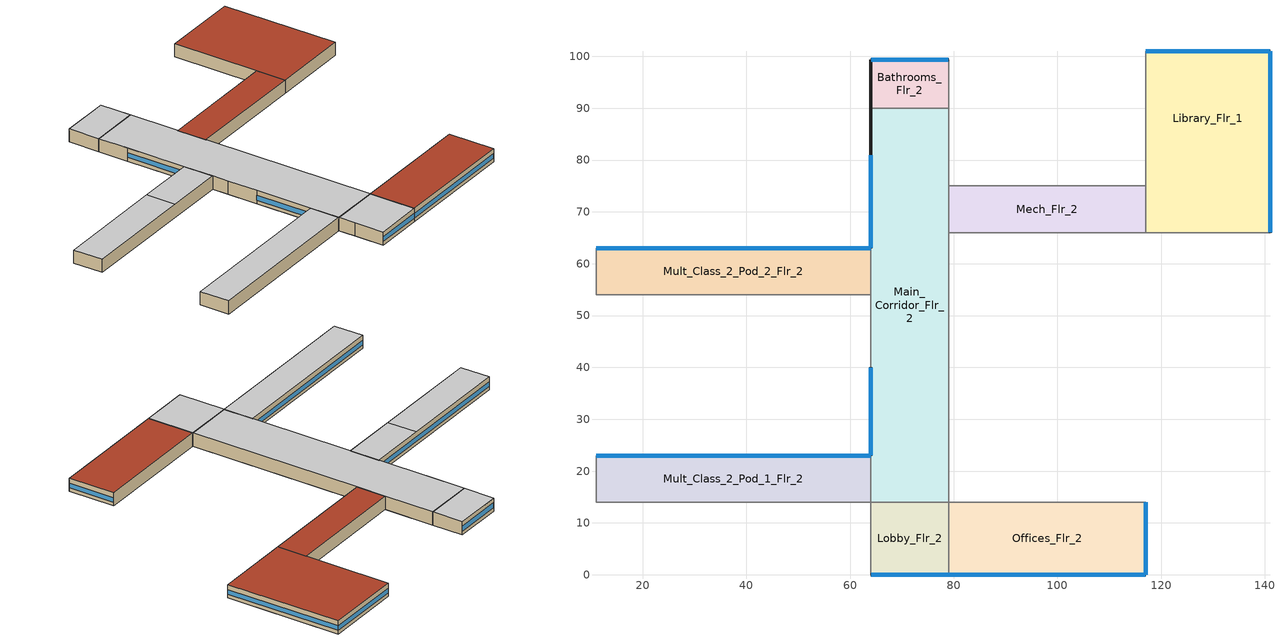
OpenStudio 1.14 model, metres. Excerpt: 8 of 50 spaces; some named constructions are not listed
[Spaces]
Bathrooms_Flr_2
 floor to Bathrooms_Flr_1: 79,99.35 79,90 64,90 64,99.35 z4
 wall outside: 79,99.35 64,99.35 64,90 z4:8
 wall to Auditorium_Flr_1: 79,90 79,99.35 z4:8
 wall to Main_Corridor_Flr_2: 64,90 79,90 z4:8
 window (std_window_UValue_3.237_SHGC_0.490_VT_0.622): 78.95,99.35 64.05,99.35 z5.1:6.51
 ceiling to Bathrooms_Flr_3: 79,90 79,99.35 64,99.35 64,90 z8
Mech_Flr_2
 floor to Mech_Flr_1: 117,75 117,66 79,66 79,75 z4
 wall to Library_Flr_1: 117,66 117,75 z4:8
 wall to Main_Corridor_Flr_2: 79,75 79,66 z4:8
 wall to Auditorium_Flr_1: 117,75 79,75 z4:8
 wall to Gym_Flr_1: 79,66 117,66 z4:8
 roof outside: 117,66 117,75 79,75 79,66 z8
Library_Flr_1
 floor to Kitchen_Flr_2: 141,75 141,66 117,66 117,75 z4
 floor to Cafeteria_Flr_2: 141,101 141,75 117,75 117,101 z4
 wall outside: 141,66 141,101 117,101 z4:8
 wall to Auditorium_Flr_1: 117,101 117,75 z4:8
 wall to Aux_Gym_Flr_1: 117,66 141,66 z4:8
 window (std_window_UValue_3.237_SHGC_0.490_VT_0.622): 140.95,101 117.05,101 z5.1:6.51
 window (std_window_UValue_3.237_SHGC_0.390_VT_0.495_east): 141,66.05 141,100.95 z5.1:6.5
 roof outside: 141,66 141,101 117,101 117,66 z8
Main_Corridor_Flr_2
 floor to Main_Corridor_Flr_1: 79,90 79,14 64,14 64,90 z4
 wall outside: 64,90 64,81 64,63 / 64,40 64,23 z4:8
 wall to Mult_Class_1_Pod_2_Flr_2: 64,49 64,40 z4:8
 wall to Auditorium_Flr_1: 79,75 79,90 z4:8
 wall to Mult_Class_2_Pod_1_Flr_2: 64,23 64,14 z4:8
 wall to Corridor_Pod_2_Flr_2: 64,54 64,49 z4:8
 wall to Mult_Class_2_Pod_2_Flr_2: 64,63 64,54 z4:8
 wall to Lobby_Flr_2: 64,14 79,14 z4:8
 wall to Gym_Flr_1: 79,14 79,66 z4:8
 window (std_window_UValue_3.237_SHGC_0.390_VT_0.495_west): 64,80.95 64,63.05 / 64,39.95 64,23.05 z5.1:6.51
 ceiling to Main_Corridor_Flr_3: 79,14 79,90 64,90 64,14 z8
Lobby_Flr_2
 floor to Lobby_Flr_1: 79,14 79,0 64,0 64,14 z4
 wall outside: 64,0 79,0 z4:8
 wall to Corridor_Pod_1_Flr_2: 64,14 64,9 z4:8
 wall to Mult_Class_1_Pod_1_Flr_2: 64,9 64,0 z4:8
 wall to Offices_Flr_2: 79,0 79,14 z4:8
 window (std_window_UValue_3.237_SHGC_0.390_VT_0.495): 64.05,0 78.95,0 z5.1:6.51
 ceiling to Lobby_Flr_3: 79,0 79,14 64,14 64,0 z8
Mult_Class_2_Pod_2_Flr_2
 floor to Mult_Class_2_Pod_2_Flr_1: 64,63 64,54 11,54 11,63 z4
 wall outside: 64,63 11,63 z4:8
 wall to Corner_Class_2_Pod_2_Flr_2: 11,63 11,54 z4:8
 wall to Corridor_Pod_2_Flr_2: 11,54 64,54 z4:8
 window (std_window_UValue_3.237_SHGC_0.490_VT_0.622): 63.95,63 11.05,63 z5.1:6.5
 ceiling to Art_Class_Flr_2: 64,54 64,63 46,63 46,54 z8
 ceiling to Mult_Class_2_Pod_3_Flr_2: 11,54 46,54 46,63 11,63 z8
Mult_Class_2_Pod_1_Flr_2
 floor to Mult_Class_2_Pod_1_Flr_1: 64,23 64,14 11,14 11,23 z4
 wall outside: 64,23 11,23 z4:8
 wall to Corridor_Pod_1_Flr_2: 11,14 64,14 z4:8
 wall to Corner_Class_2_Pod_1_Flr_2: 11,23 11,14 z4:8
 window (std_window_UValue_3.237_SHGC_0.490_VT_0.622): 63.95,23 11.05,23 z5.1:6.5
 ceiling to Mult_Class_2_Pod_3_Flr_1: 64,14 64,23 11,23 11,14 z8
Offices_Flr_2
 floor to Offices_Flr_1: 117,14 117,0 79,0 79,14 z4
 wall outside: 79,0 117,0 117,14 z4:8
 wall to Gym_Flr_1: 117,14 79,14 z4:8
 window (std_window_UValue_3.237_SHGC_0.390_VT_0.495_east): 117,0.05 117,13.95 z5.1:6.51
 window (std_window_UValue_3.237_SHGC_0.390_VT_0.495): 79.05,0 116.95,0 z5.1:6.5
 roof outside: 117,0 117,14 79,14 79,0 z8
[Sizing:Zone] Zone Cooling Design Supply Air Temperature Input Method=SupplyAirTemperature; Zone Cooling Design Supply Air Temperature {C}=14; Zone Cooling Design Supply Air Temperature Difference {deltaC}=11.11; Zone Heating Design Supply Air Temperature Input Method=SupplyAirTemperature; Zone Heating Design Supply Air Temperature {C}=40; Zone Heating Design Supply Air Temperature Difference {deltaC}=11.11; Zone Cooling Design Supply Air Humidity Ratio {kg-H2O/kg-air}=0.0085; Zone Heating Design Supply Air Humidity Ratio {kg-H2O/kg-air}=0.008; Cooling Design Air Flow Method=DesignDay; Heating Design Air Flow Method=DesignDay; Account for Dedicated Outdoor Air System=No; Dedicated Outdoor Air System Control Strategy=NeutralSupplyAir; Dedicated Outdoor Air Low Setpoint Temperature for Design {C}=Autosize; Dedicated Outdoor Air High Setpoint Temperature for Design {C}=Autosize
Thermal Zone: Mult_Class_2_Pod_1_Flr_2; Thermal Zone: Corner_Class_2_Pod_1_Flr_2; Thermal Zone: Corner_Class_1_Pod_2_Flr_2; Thermal Zone: Corner_Class_2_Pod_2_Flr_2; Thermal Zone: Offices_Flr_1; Thermal Zone: Mech_Flr_1; Thermal Zone: Cafeteria_Flr_2; Thermal Zone: Corner_Class_1_Pod_3_Flr_1; Thermal Zone: Mult_Class_1_Pod_1_Flr_1; Thermal Zone: Corridor_Pod_3_Flr_1; Thermal Zone: Corridor_Pod_2_Flr_2; Thermal Zone: Corridor_Pod_3_Flr_2; Thermal Zone: Corner_Class_2_Pod_2_Flr_1; Thermal Zone: Mult_Class_2_Pod_3_Flr_1; Thermal Zone: Aux_Gym_Flr_1; Thermal Zone: Corner_Class_1_Pod_1_Flr_2; Thermal Zone: Lobby_Flr_3; Thermal Zone: Corridor_Pod_1_Flr_1; Thermal Zone: Bathrooms_Flr_3; Thermal Zone: Gym_Flr_1; Thermal Zone: Mult_Class_2_Pod_2_Flr_2; Thermal Zone: Lobby_Flr_1; Thermal Zone: Auditorium_Flr_1; Thermal Zone: Bathrooms_Flr_2; Thermal Zone: Mult_Class_1_Pod_3_Flr_2; Thermal Zone: Art_Class_Flr_2; Thermal Zone: Mech_Flr_2; Thermal Zone: Mult_Class_2_Pod_1_Flr_1; Thermal Zone: Corner_Class_1_Pod_3_Flr_2; Thermal Zone: Corner_Class_1_Pod_2_Flr_1; Thermal Zone: Corner_Class_1_Pod_1_Flr_1; Thermal Zone: Mult_Class_1_Pod_2_Flr_1; Thermal Zone: Mult_Class_1_Pod_2_Flr_2; Thermal Zone: Bathrooms_Flr_1; Thermal Zone: Corridor_Pod_1_Flr_2; Thermal Zone: Main_Corridor_Flr_2; Thermal Zone: Mult_Class_2_Pod_3_Flr_2; Thermal Zone: Corner_Class_2_Pod_3_Flr_2; Thermal Zone: Main_Corridor_Flr_3; Thermal Zone: Main_Corridor_Flr_1; Thermal Zone: Mult_Class_2_Pod_2_Flr_1; Thermal Zone: Kitchen_Flr_2; Thermal Zone: Library_Flr_1; Thermal Zone: Mult_Class_1_Pod_3_Flr_1; Thermal Zone: Lobby_Flr_2; Thermal Zone: Corner_Class_2_Pod_1_Flr_1; Thermal Zone: Mult_Class_1_Pod_1_Flr_2; Thermal Zone: Offices_Flr_2; Thermal Zone: Corner_Class_2_Pod_3_Flr_1; Thermal Zone: Corridor_Pod_2_Flr_1
[Schedule:Ruleset]
Name | Default Day Schedule | Summer Design Day Schedule | Winter Design Day Schedule
secondary Infil_Sch | secondary Infil_Sch Default Schedule | secondary Infil_Sch Summer Design Day | secondary Infil_Sch Winter Design Day
secondary Aud_Occ_Sch | secondary Aud_Occ_Sch Default Schedule | secondary Aud_Occ_Sch Summer Design Day | secondary Aud_Occ_Sch Winter Design Day
secondary GymAud_Infil_Sch | secondary GymAud_Infil_Sch Default Schedule | secondary GymAud_Infil_Sch Summer Design Day | secondary GymAud_Infil_Sch Winter Design Day
secondary Cafe_Occ_Sch | secondary Cafe_Occ_Sch Default Schedule | secondary Cafe_Occ_Sch Summer Design Day | secondary Cafe_Occ_Sch Winter Design Day
secondary Gym_Occ_Sch | secondary Gym_Occ_Sch Default Schedule | secondary Gym_Occ_Sch Summer Design Day | secondary Gym_Occ_Sch Winter Design Day
secondary Kit_Elec_Equip_Sch | secondary Kit_Elec_Equip_Sch Default Schedule | secondary Kit_Elec_Equip_Sch Summer Design Day | secondary Kit_Elec_Equip_Sch Winter Design Day
secondary Kit_Gas_Equip_Sch | secondary Kit_Gas_Equip_Sch Default Schedule | secondary Kit_Gas_Equip_Sch Summer Design Day | secondary Kit_Gas_Equip_Sch Winter Design Day
secondary Lib_Occ_Sch | secondary Lib_Occ_Sch Default Schedule | secondary Lib_Occ_Sch Summer Design Day | secondary Lib_Occ_Sch Winter Design Day
secondary Off_Occ_Sch | secondary Off_Occ_Sch Default Schedule | secondary Off_Occ_Sch Summer Design Day | secondary Off_Occ_Sch Winter Design Day
secondary Bldg_Equip_Sch | secondary Bldg_Equip_Sch Default Schedule | secondary Bldg_Equip_Sch Summer Design Day | secondary Bldg_Equip_Sch Winter Design Day
secondary Elevator_Sch | secondary Elevator_Sch Default Schedule | secondary Elevator_Sch Summer Design Day | secondary Elevator_Sch Winter Design Day
Art Kiln Firing Schedule | Schedule Day 1
secondary GymAud_ClgSetP_Sch | secondary GymAud_ClgSetP_Sch Default Schedule | secondary GymAud_ClgSetP_Sch Summer Design Day | secondary GymAud_ClgSetP_Sch Winter Design Day
secondary GymAud_HtgSetP_Sch | secondary GymAud_HtgSetP_Sch Default Schedule | secondary GymAud_HtgSetP_Sch Summer Design Day | secondary GymAud_HtgSetP_Sch Winter Design Day
secondary ClgSetP_Sch | secondary ClgSetP_Sch Default Schedule | secondary ClgSetP_Sch Summer Design Day | secondary ClgSetP_Sch Winter Design Day
secondary HtgSetP_Sch | secondary HtgSetP_Sch Default Schedule | secondary HtgSetP_Sch Summer Design Day | secondary HtgSetP_Sch Winter Design Day
[Schedule:Day]
secondary Bldg_Occ_Sch Rule 2 Day Schedule; secondary Bldg_Occ_Sch Rule 6 Day Schedule: 8, 0, 0, 9, 0, 0.5, 11, 0, 0.45, 13, 0, 0.2, 14, 0, 0.45, 17, 0, 0.05, 24, 0, 0
secondary Bldg_Occ_Sch Rule 3 Day Schedule; secondary Bldg_Occ_Sch Rule 5 Day Schedule; secondary Aud_Occ_Sch Default Schedule; secondary Aud_Occ_Sch Winter Design Day; secondary Aud_Occ_Sch Rule 3 Day Schedule; secondary Aud_Occ_Sch Rule 5 Day Schedule; secondary Cafe_Occ_Sch Default Schedule; secondary Cafe_Occ_Sch Winter Design Day; secondary Cafe_Occ_Sch Rule 3 Day Schedule; secondary Cafe_Occ_Sch Rule 4 Day Schedule; secondary Gym_Occ_Sch Default Schedule; secondary Gym_Occ_Sch Winter Design Day; secondary Gym_Occ_Sch Rule 3 Day Schedule; secondary Gym_Occ_Sch Rule 5 Day Schedule; secondary Kit_Elec_Equip_Sch Winter Design Day; secondary Kit_Gas_Equip_Sch Winter Design Day; secondary Lib_Occ_Sch Default Schedule; secondary Lib_Occ_Sch Winter Design Day; secondary Lib_Occ_Sch Rule 3 Day Schedule; secondary Lib_Occ_Sch Rule 4 Day Schedule; secondary Off_Occ_Sch Default Schedule; secondary Off_Occ_Sch Winter Design Day; secondary Off_Occ_Sch Rule 3 Day Schedule; secondary Off_Occ_Sch Rule 5 Day Schedule; secondary Bldg_Equip_Sch Winter Design Day; secondary Elevator_Sch Default Schedule; secondary Elevator_Sch Winter Design Day; secondary Elevator_Sch Rule 4 Day Schedule; Schedule Day 1: 24, 0, 0
secondary Bldg_Occ_Sch Rule 4 Day Schedule: 9, 0, 0, 13, 0, 0.05, 24, 0, 0
secondary Bldg_Light_Sch Rule 2 Day Schedule; secondary Bldg_Light_Sch Rule 6 Day Schedule: 6, 0, 0.2, 7, 0, 0.4, 16, 0, 0.9, 19, 0, 0.7, 21, 0, 0.5, 24, 0, 0.2
secondary Bldg_Light_Sch Rule 3 Day Schedule; secondary Bldg_Light_Sch Rule 5 Day Schedule: 24, 0, 0.2
secondary Bldg_Light_Sch Rule 4 Day Schedule: 8, 0, 0.2, 14, 0, 0.5, 24, 0, 0.2
secondary Infil_Sch Default Schedule; secondary Infil_Sch Summer Design Day; secondary Infil_Sch Winter Design Day; secondary Infil_Sch Rule 3 Day Schedule; secondary Infil_Sch Rule 5 Day Schedule; secondary Aud_Occ_Sch Summer Design Day; secondary GymAud_Infil_Sch Summer Design Day; secondary GymAud_Infil_Sch Winter Design Day; secondary Cafe_Occ_Sch Summer Design Day; secondary Gym_Occ_Sch Summer Design Day; secondary Lib_Occ_Sch Summer Design Day; secondary Off_Occ_Sch Summer Design Day; secondary Elevator_Sch Summer Design Day: 24, 0, 1
secondary Infil_Sch Rule 2 Day Schedule; secondary Infil_Sch Rule 6 Day Schedule: 6, 0, 1, 18, 0, 0.5, 24, 0, 1
secondary Infil_Sch Rule 4 Day Schedule: 8, 0, 1, 13, 0, 0.5, 24, 0, 1
secondary Aud_Occ_Sch Rule 2 Day Schedule; secondary Aud_Occ_Sch Rule 6 Day Schedule: 14, 0, 0, 21, 0, 0.1, 24, 0, 0
secondary Aud_Occ_Sch Rule 4 Day Schedule: 9, 0, 0, 15, 0, 0.1, 24, 0, 0
secondary GymAud_Infil_Sch Default Schedule; secondary GymAud_Infil_Sch Rule 3 Day Schedule; secondary GymAud_Infil_Sch Rule 5 Day Schedule; secondary Bldg_Equip_Sch Default Schedule; secondary Bldg_Equip_Sch Rule 3 Day Schedule; secondary Bldg_Equip_Sch Rule 5 Day Schedule: 24, 0, 0.5
secondary GymAud_Infil_Sch Rule 2 Day Schedule; secondary GymAud_Infil_Sch Rule 6 Day Schedule: 6, 0, 0.5, 21, 0, 1, 24, 0, 0.5
secondary GymAud_Infil_Sch Rule 4 Day Schedule: 8, 0, 0.5, 15, 0, 1, 24, 0, 0.5
secondary Cafe_Occ_Sch Rule 2 Day Schedule; secondary Cafe_Occ_Sch Rule 5 Day Schedule: 7, 0, 0, 8, 0, 0.15, 11, 0, 0, 13, 0, 0.95, 24, 0, 0
secondary Gym_Occ_Sch Rule 2 Day Schedule; secondary Gym_Occ_Sch Rule 6 Day Schedule: 9, 0, 0, 14, 0, 0.02, 21, 0, 0.04, 24, 0, 0
secondary Gym_Occ_Sch Rule 4 Day Schedule: 9, 0, 0, 15, 0, 0.04, 24, 0, 0
secondary Kit_Elec_Equip_Sch Default Schedule; secondary Kit_Elec_Equip_Sch Rule 3 Day Schedule; secondary Kit_Elec_Equip_Sch Rule 4 Day Schedule: 24, 0, 0.4
secondary Kit_Elec_Equip_Sch Summer Design Day; secondary Kit_Elec_Equip_Sch Rule 2 Day Schedule; secondary Kit_Elec_Equip_Sch Rule 5 Day Schedule: 6, 0, 0.4, 7, 0, 0.87, 8, 0, 1, 11, 0, 0.78, 13, 0, 1, 14, 0, 0.61, 15, 0, 0.47, 24, 0, 0.4
secondary Kit_Gas_Equip_Sch Default Schedule; secondary Kit_Gas_Equip_Sch Rule 3 Day Schedule; secondary Kit_Gas_Equip_Sch Rule 4 Day Schedule; secondary Elevator_Sch Rule 3 Day Schedule: 24, 0, 0.02
secondary Kit_Gas_Equip_Sch Summer Design Day; secondary Kit_Gas_Equip_Sch Rule 2 Day Schedule; secondary Kit_Gas_Equip_Sch Rule 5 Day Schedule: 4, 0, 0.02, 6, 0, 0.18, 7, 0, 0.92, 8, 0, 0.76, 10, 0, 0.38, 11, 0, 0.85, 13, 0, 1, 24, 0, 0.02
secondary Lib_Occ_Sch Rule 2 Day Schedule; secondary Lib_Occ_Sch Rule 5 Day Schedule: 8, 0, 0, 9, 0, 0.3, 11, 0, 0.6, 13, 0, 0.3, 15, 0, 0.6, 17, 0, 0.3, 24, 0, 0
secondary Off_Occ_Sch Rule 2 Day Schedule: 7, 0, 0, 8, 0, 0.4, 17, 0, 0.8, 21, 0, 0.15, 24, 0, 0
secondary Off_Occ_Sch Rule 4 Day Schedule: 8, 0, 0, 13, 0, 0.4, 24, 0, 0
secondary Off_Occ_Sch Rule 6 Day Schedule: 7, 0, 0, 8, 0, 0.4, 17, 0, 0.8, 18, 0, 0.15, 24, 0, 0
secondary Bldg_Equip_Sch Summer Design Day; secondary Bldg_Equip_Sch Rule 2 Day Schedule; secondary Bldg_Equip_Sch Rule 6 Day Schedule: 8, 0, 0.5, 15, 0, 0.65, 24, 0, 0.5
secondary Bldg_Equip_Sch Rule 4 Day Schedule: 8, 0, 0.5, 13, 0, 0.65, 24, 0, 0.5
secondary Elevator_Sch Rule 2 Day Schedule; secondary Elevator_Sch Rule 5 Day Schedule: 8, 0, 0, 15, 0, 0.3, 16, 0, 0.15, 24, 0, 0
Schedule Day 4: 1, 30, 1, 24, 0, 0
Schedule Day 2: 16, 0, 0, 24, 0, 1
secondary GymAud_ClgSetP_Sch Default Schedule; secondary GymAud_ClgSetP_Sch Winter Design Day; secondary GymAud_ClgSetP_Sch Rule 3 Day Schedule; secondary GymAud_ClgSetP_Sch Rule 5 Day Schedule; secondary ClgSetP_Sch Default Schedule; secondary ClgSetP_Sch Winter Design Day; secondary ClgSetP_Sch Rule 3 Day Schedule; secondary ClgSetP_Sch Rule 5 Day Schedule: 24, 0, 27.2
secondary GymAud_ClgSetP_Sch Summer Design Day; secondary ClgSetP_Sch Summer Design Day: 24, 0, 23.3
secondary GymAud_ClgSetP_Sch Rule 2 Day Schedule; secondary GymAud_ClgSetP_Sch Rule 6 Day Schedule: 6, 0, 27.2, 21, 0, 23.3, 24, 0, 27.2
secondary GymAud_ClgSetP_Sch Rule 4 Day Schedule: 8, 0, 27.2, 15, 0, 23.3, 24, 0, 27.2
secondary GymAud_HtgSetP_Sch Default Schedule; secondary GymAud_HtgSetP_Sch Summer Design Day; secondary GymAud_HtgSetP_Sch Rule 3 Day Schedule; secondary GymAud_HtgSetP_Sch Rule 5 Day Schedule; secondary HtgSetP_Sch Default Schedule; secondary HtgSetP_Sch Summer Design Day; secondary HtgSetP_Sch Rule 3 Day Schedule; secondary HtgSetP_Sch Rule 5 Day Schedule: 24, 0, 15.6
secondary GymAud_HtgSetP_Sch Winter Design Day; secondary HtgSetP_Sch Winter Design Day: 24, 0, 21.7
secondary GymAud_HtgSetP_Sch Rule 2 Day Schedule; secondary GymAud_HtgSetP_Sch Rule 6 Day Schedule: 6, 0, 15.6, 21, 0, 21.7, 24, 0, 15.6
secondary GymAud_HtgSetP_Sch Rule 4 Day Schedule: 8, 0, 15.6, 15, 0, 21.7, 24, 0, 15.6
secondary ClgSetP_Sch Rule 2 Day Schedule; secondary ClgSetP_Sch Rule 6 Day Schedule: 6, 0, 27.2, 18, 0, 23.3, 24, 0, 27.2
secondary ClgSetP_Sch Rule 4 Day Schedule: 8, 0, 27.2, 13, 0, 23.3, 24, 0, 27.2
secondary HtgSetP_Sch Rule 2 Day Schedule; secondary HtgSetP_Sch Rule 6 Day Schedule: 6, 0, 15.6, 18, 0, 21.7, 24, 0, 15.6
secondary HtgSetP_Sch Rule 4 Day Schedule: 8, 0, 15.6, 13, 0, 21.7, 24, 0, 15.6
[Schedule:Rule]
Name | Schedule Ruleset | Rule Order | Day Schedule | Apply Sunday | Apply Monday | Apply Tuesday | Apply Wednesday | Apply Thursday | Apply Friday | Apply Saturday | Date Specification Type | Start Month | Start Day | End Month | End Day
secondary Infil_Sch Rule 7 | secondary Infil_Sch | 0 | secondary Infil_Sch Rule 2 Day Schedule | No | Yes | Yes | Yes | Yes | Yes | No | DateRange | 9 | 1 | 12 | 31
secondary Infil_Sch Rule 8 | secondary Infil_Sch | 1 | secondary Infil_Sch Rule 3 Day Schedule | Yes | No | No | No | No | No | Yes | DateRange | 7 | 1 | 9 | 1
secondary Infil_Sch Rule 4 | secondary Infil_Sch | 2 | secondary Infil_Sch Rule 4 Day Schedule | No | Yes | Yes | Yes | Yes | Yes | No | DateRange | 7 | 1 | 9 | 1
secondary Infil_Sch Rule 5 | secondary Infil_Sch | 3 | secondary Infil_Sch Rule 5 Day Schedule | Yes | No | No | No | No | No | Yes | DateRange | 1 | 1 | 6 | 30
secondary Infil_Sch Rule 6 | secondary Infil_Sch | 4 | secondary Infil_Sch Rule 6 Day Schedule | No | Yes | Yes | Yes | Yes | Yes | No | DateRange | 1 | 1 | 6 | 30
secondary Aud_Occ_Sch Rule 2 | secondary Aud_Occ_Sch | 0 | secondary Aud_Occ_Sch Rule 2 Day Schedule | No | Yes | Yes | Yes | Yes | Yes | No | DateRange | 9 | 1 | 12 | 31
secondary Aud_Occ_Sch Rule 9 | secondary Aud_Occ_Sch | 1 | secondary Aud_Occ_Sch Rule 3 Day Schedule | Yes | No | No | No | No | No | Yes | DateRange | 7 | 1 | 9 | 1
secondary Aud_Occ_Sch Rule 4 | secondary Aud_Occ_Sch | 2 | secondary Aud_Occ_Sch Rule 4 Day Schedule | No | Yes | Yes | Yes | Yes | Yes | No | DateRange | 7 | 1 | 9 | 1
secondary Aud_Occ_Sch Rule 5 | secondary Aud_Occ_Sch | 3 | secondary Aud_Occ_Sch Rule 5 Day Schedule | Yes | No | No | No | No | No | Yes | DateRange | 1 | 1 | 6 | 30
secondary Aud_Occ_Sch Rule 6 | secondary Aud_Occ_Sch | 4 | secondary Aud_Occ_Sch Rule 6 Day Schedule | No | Yes | Yes | Yes | Yes | Yes | No | DateRange | 1 | 1 | 6 | 30
secondary GymAud_Infil_Sch Rule 7 | secondary GymAud_Infil_Sch | 0 | secondary GymAud_Infil_Sch Rule 2 Day Schedule | No | Yes | Yes | Yes | Yes | Yes | No | DateRange | 9 | 1 | 12 | 31
secondary GymAud_Infil_Sch Rule 8 | secondary GymAud_Infil_Sch | 1 | secondary GymAud_Infil_Sch Rule 3 Day Schedule | Yes | No | No | No | No | No | Yes | DateRange | 7 | 1 | 9 | 1
secondary GymAud_Infil_Sch Rule 4 | secondary GymAud_Infil_Sch | 2 | secondary GymAud_Infil_Sch Rule 4 Day Schedule | No | Yes | Yes | Yes | Yes | Yes | No | DateRange | 7 | 1 | 9 | 1
secondary GymAud_Infil_Sch Rule 5 | secondary GymAud_Infil_Sch | 3 | secondary GymAud_Infil_Sch Rule 5 Day Schedule | Yes | No | No | No | No | No | Yes | DateRange | 1 | 1 | 6 | 30
secondary GymAud_Infil_Sch Rule 6 | secondary GymAud_Infil_Sch | 4 | secondary GymAud_Infil_Sch Rule 6 Day Schedule | No | Yes | Yes | Yes | Yes | Yes | No | DateRange | 1 | 1 | 6 | 30
secondary Cafe_Occ_Sch Rule 2 | secondary Cafe_Occ_Sch | 0 | secondary Cafe_Occ_Sch Rule 2 Day Schedule | No | Yes | Yes | Yes | Yes | Yes | No | DateRange | 9 | 1 | 12 | 31
secondary Cafe_Occ_Sch Rule 7 | secondary Cafe_Occ_Sch | 1 | secondary Cafe_Occ_Sch Rule 3 Day Schedule | Yes | Yes | Yes | Yes | Yes | Yes | Yes | DateRange | 7 | 1 | 9 | 1
secondary Cafe_Occ_Sch Rule 4 | secondary Cafe_Occ_Sch | 2 | secondary Cafe_Occ_Sch Rule 4 Day Schedule | Yes | No | No | No | No | No | Yes | DateRange | 1 | 1 | 6 | 30
secondary Cafe_Occ_Sch Rule 5 | secondary Cafe_Occ_Sch | 3 | secondary Cafe_Occ_Sch Rule 5 Day Schedule | No | Yes | Yes | Yes | Yes | Yes | No | DateRange | 1 | 1 | 6 | 30
secondary Gym_Occ_Sch Rule 2 | secondary Gym_Occ_Sch | 0 | secondary Gym_Occ_Sch Rule 2 Day Schedule | No | Yes | Yes | Yes | Yes | Yes | No | DateRange | 9 | 1 | 12 | 31
secondary Gym_Occ_Sch Rule 9 | secondary Gym_Occ_Sch | 1 | secondary Gym_Occ_Sch Rule 3 Day Schedule | Yes | No | No | No | No | No | Yes | DateRange | 7 | 1 | 9 | 1
secondary Gym_Occ_Sch Rule 4 | secondary Gym_Occ_Sch | 2 | secondary Gym_Occ_Sch Rule 4 Day Schedule | No | Yes | Yes | Yes | Yes | Yes | No | DateRange | 7 | 1 | 9 | 1
secondary Gym_Occ_Sch Rule 5 | secondary Gym_Occ_Sch | 3 | secondary Gym_Occ_Sch Rule 5 Day Schedule | Yes | No | No | No | No | No | Yes | DateRange | 1 | 1 | 6 | 30
secondary Gym_Occ_Sch Rule 6 | secondary Gym_Occ_Sch | 4 | secondary Gym_Occ_Sch Rule 6 Day Schedule | No | Yes | Yes | Yes | Yes | Yes | No | DateRange | 1 | 1 | 6 | 30
secondary Kit_Elec_Equip_Sch Rule 2 | secondary Kit_Elec_Equip_Sch | 0 | secondary Kit_Elec_Equip_Sch Rule 2 Day Schedule | No | Yes | Yes | Yes | Yes | Yes | No | DateRange | 9 | 1 | 12 | 31
secondary Kit_Elec_Equip_Sch Rule 8 | secondary Kit_Elec_Equip_Sch | 1 | secondary Kit_Elec_Equip_Sch Rule 3 Day Schedule | Yes | Yes | Yes | Yes | Yes | Yes | Yes | DateRange | 7 | 1 | 9 | 1
secondary Kit_Elec_Equip_Sch Rule 4 | secondary Kit_Elec_Equip_Sch | 2 | secondary Kit_Elec_Equip_Sch Rule 4 Day Schedule | Yes | No | No | No | No | No | Yes | DateRange | 1 | 1 | 6 | 30
secondary Kit_Elec_Equip_Sch Rule 5 | secondary Kit_Elec_Equip_Sch | 3 | secondary Kit_Elec_Equip_Sch Rule 5 Day Schedule | No | Yes | Yes | Yes | Yes | Yes | No | DateRange | 1 | 1 | 6 | 30
secondary Kit_Gas_Equip_Sch Rule 2 | secondary Kit_Gas_Equip_Sch | 0 | secondary Kit_Gas_Equip_Sch Rule 2 Day Schedule | No | Yes | Yes | Yes | Yes | Yes | No | DateRange | 9 | 1 | 12 | 31
secondary Kit_Gas_Equip_Sch Rule 8 | secondary Kit_Gas_Equip_Sch | 1 | secondary Kit_Gas_Equip_Sch Rule 3 Day Schedule | Yes | Yes | Yes | Yes | Yes | Yes | Yes | DateRange | 7 | 1 | 9 | 1
secondary Kit_Gas_Equip_Sch Rule 4 | secondary Kit_Gas_Equip_Sch | 2 | secondary Kit_Gas_Equip_Sch Rule 4 Day Schedule | Yes | No | No | No | No | No | Yes | DateRange | 1 | 1 | 6 | 30
secondary Kit_Gas_Equip_Sch Rule 5 | secondary Kit_Gas_Equip_Sch | 3 | secondary Kit_Gas_Equip_Sch Rule 5 Day Schedule | No | Yes | Yes | Yes | Yes | Yes | No | DateRange | 1 | 1 | 6 | 30
secondary Lib_Occ_Sch Rule 2 | secondary Lib_Occ_Sch | 0 | secondary Lib_Occ_Sch Rule 2 Day Schedule | No | Yes | Yes | Yes | Yes | Yes | No | DateRange | 9 | 1 | 12 | 31
secondary Lib_Occ_Sch Rule 7 | secondary Lib_Occ_Sch | 1 | secondary Lib_Occ_Sch Rule 3 Day Schedule | Yes | Yes | Yes | Yes | Yes | Yes | Yes | DateRange | 7 | 1 | 9 | 1
secondary Lib_Occ_Sch Rule 4 | secondary Lib_Occ_Sch | 2 | secondary Lib_Occ_Sch Rule 4 Day Schedule | Yes | No | No | No | No | No | Yes | DateRange | 1 | 1 | 6 | 30
secondary Lib_Occ_Sch Rule 5 | secondary Lib_Occ_Sch | 3 | secondary Lib_Occ_Sch Rule 5 Day Schedule | No | Yes | Yes | Yes | Yes | Yes | No | DateRange | 1 | 1 | 6 | 30
secondary Off_Occ_Sch Rule 2 | secondary Off_Occ_Sch | 0 | secondary Off_Occ_Sch Rule 2 Day Schedule | No | Yes | Yes | Yes | Yes | Yes | No | DateRange | 9 | 1 | 12 | 31
secondary Off_Occ_Sch Rule 9 | secondary Off_Occ_Sch | 1 | secondary Off_Occ_Sch Rule 3 Day Schedule | Yes | No | No | No | No | No | Yes | DateRange | 7 | 1 | 9 | 1
secondary Off_Occ_Sch Rule 4 | secondary Off_Occ_Sch | 2 | secondary Off_Occ_Sch Rule 4 Day Schedule | No | Yes | Yes | Yes | Yes | Yes | No | DateRange | 7 | 1 | 9 | 1
secondary Off_Occ_Sch Rule 5 | secondary Off_Occ_Sch | 3 | secondary Off_Occ_Sch Rule 5 Day Schedule | Yes | No | No | No | No | No | Yes | DateRange | 1 | 1 | 6 | 30
secondary Off_Occ_Sch Rule 6 | secondary Off_Occ_Sch | 4 | secondary Off_Occ_Sch Rule 6 Day Schedule | No | Yes | Yes | Yes | Yes | Yes | No | DateRange | 1 | 1 | 6 | 30
secondary Bldg_Equip_Sch Rule 2 | secondary Bldg_Equip_Sch | 0 | secondary Bldg_Equip_Sch Rule 2 Day Schedule | No | Yes | Yes | Yes | Yes | Yes | No | DateRange | 9 | 1 | 12 | 31
secondary Bldg_Equip_Sch Rule 9 | secondary Bldg_Equip_Sch | 1 | secondary Bldg_Equip_Sch Rule 3 Day Schedule | Yes | No | No | No | No | No | Yes | DateRange | 7 | 1 | 9 | 1
secondary Bldg_Equip_Sch Rule 4 | secondary Bldg_Equip_Sch | 2 | secondary Bldg_Equip_Sch Rule 4 Day Schedule | No | Yes | Yes | Yes | Yes | Yes | No | DateRange | 7 | 1 | 9 | 1
secondary Bldg_Equip_Sch Rule 5 | secondary Bldg_Equip_Sch | 3 | secondary Bldg_Equip_Sch Rule 5 Day Schedule | Yes | No | No | No | No | No | Yes | DateRange | 1 | 1 | 6 | 30
secondary Bldg_Equip_Sch Rule 6 | secondary Bldg_Equip_Sch | 4 | secondary Bldg_Equip_Sch Rule 6 Day Schedule | No | Yes | Yes | Yes | Yes | Yes | No | DateRange | 1 | 1 | 6 | 30
secondary Elevator_Sch Rule 2 | secondary Elevator_Sch | 0 | secondary Elevator_Sch Rule 2 Day Schedule | No | Yes | Yes | Yes | Yes | Yes | No | DateRange | 9 | 1 | 12 | 31
secondary Elevator_Sch Rule 7 | secondary Elevator_Sch | 1 | secondary Elevator_Sch Rule 3 Day Schedule | Yes | Yes | Yes | Yes | Yes | Yes | Yes | DateRange | 7 | 1 | 9 | 1
secondary Elevator_Sch Rule 4 | secondary Elevator_Sch | 2 | secondary Elevator_Sch Rule 4 Day Schedule | Yes | No | No | No | No | No | Yes | DateRange | 1 | 1 | 6 | 30
secondary Elevator_Sch Rule 5 | secondary Elevator_Sch | 3 | secondary Elevator_Sch Rule 5 Day Schedule | No | Yes | Yes | Yes | Yes | Yes | No | DateRange | 1 | 1 | 6 | 30
Schedule Rule 2 | Art Kiln Firing Schedule | 0 | Schedule Day 4 |  |  |  |  |  |  | Yes
Schedule Rule 1 | Art Kiln Firing Schedule | 1 | Schedule Day 2 | No | No |  |  |  | Yes |  | DateRange | 9 | 1 | 5 | 31
secondary GymAud_ClgSetP_Sch Rule 7 | secondary GymAud_ClgSetP_Sch | 0 | secondary GymAud_ClgSetP_Sch Rule 2 Day Schedule | No | Yes | Yes | Yes | Yes | Yes | No | DateRange | 9 | 1 | 12 | 31
secondary GymAud_ClgSetP_Sch Rule 8 | secondary GymAud_ClgSetP_Sch | 1 | secondary GymAud_ClgSetP_Sch Rule 3 Day Schedule | Yes | No | No | No | No | No | Yes | DateRange | 7 | 1 | 9 | 1
secondary GymAud_ClgSetP_Sch Rule 4 | secondary GymAud_ClgSetP_Sch | 2 | secondary GymAud_ClgSetP_Sch Rule 4 Day Schedule | No | Yes | Yes | Yes | Yes | Yes | No | DateRange | 7 | 1 | 9 | 1
secondary GymAud_ClgSetP_Sch Rule 5 | secondary GymAud_ClgSetP_Sch | 3 | secondary GymAud_ClgSetP_Sch Rule 5 Day Schedule | Yes | No | No | No | No | No | Yes | DateRange | 1 | 1 | 6 | 30
secondary GymAud_ClgSetP_Sch Rule 6 | secondary GymAud_ClgSetP_Sch | 4 | secondary GymAud_ClgSetP_Sch Rule 6 Day Schedule | No | Yes | Yes | Yes | Yes | Yes | No | DateRange | 1 | 1 | 6 | 30
secondary GymAud_HtgSetP_Sch Rule 7 | secondary GymAud_HtgSetP_Sch | 0 | secondary GymAud_HtgSetP_Sch Rule 2 Day Schedule | No | Yes | Yes | Yes | Yes | Yes | No | DateRange | 9 | 1 | 12 | 31
secondary GymAud_HtgSetP_Sch Rule 8 | secondary GymAud_HtgSetP_Sch | 1 | secondary GymAud_HtgSetP_Sch Rule 3 Day Schedule | Yes | No | No | No | No | No | Yes | DateRange | 7 | 1 | 9 | 1
secondary GymAud_HtgSetP_Sch Rule 4 | secondary GymAud_HtgSetP_Sch | 2 | secondary GymAud_HtgSetP_Sch Rule 4 Day Schedule | No | Yes | Yes | Yes | Yes | Yes | No | DateRange | 7 | 1 | 9 | 1
secondary GymAud_HtgSetP_Sch Rule 5 | secondary GymAud_HtgSetP_Sch | 3 | secondary GymAud_HtgSetP_Sch Rule 5 Day Schedule | Yes | No | No | No | No | No | Yes | DateRange | 1 | 1 | 6 | 30
secondary GymAud_HtgSetP_Sch Rule 6 | secondary GymAud_HtgSetP_Sch | 4 | secondary GymAud_HtgSetP_Sch Rule 6 Day Schedule | No | Yes | Yes | Yes | Yes | Yes | No | DateRange | 1 | 1 | 6 | 30
secondary ClgSetP_Sch Rule 7 | secondary ClgSetP_Sch | 0 | secondary ClgSetP_Sch Rule 2 Day Schedule | No | Yes | Yes | Yes | Yes | Yes | No | DateRange | 9 | 1 | 12 | 31
secondary ClgSetP_Sch Rule 8 | secondary ClgSetP_Sch | 1 | secondary ClgSetP_Sch Rule 3 Day Schedule | Yes | No | No | No | No | No | Yes | DateRange | 7 | 1 | 9 | 1
secondary ClgSetP_Sch Rule 4 | secondary ClgSetP_Sch | 2 | secondary ClgSetP_Sch Rule 4 Day Schedule | No | Yes | Yes | Yes | Yes | Yes | No | DateRange | 7 | 1 | 9 | 1
secondary ClgSetP_Sch Rule 5 | secondary ClgSetP_Sch | 3 | secondary ClgSetP_Sch Rule 5 Day Schedule | Yes | No | No | No | No | No | Yes | DateRange | 1 | 1 | 6 | 30
secondary ClgSetP_Sch Rule 6 | secondary ClgSetP_Sch | 4 | secondary ClgSetP_Sch Rule 6 Day Schedule | No | Yes | Yes | Yes | Yes | Yes | No | DateRange | 1 | 1 | 6 | 30
secondary HtgSetP_Sch Rule 7 | secondary HtgSetP_Sch | 0 | secondary HtgSetP_Sch Rule 2 Day Schedule | No | Yes | Yes | Yes | Yes | Yes | No | DateRange | 9 | 1 | 12 | 31
secondary HtgSetP_Sch Rule 8 | secondary HtgSetP_Sch | 1 | secondary HtgSetP_Sch Rule 3 Day Schedule | Yes | No | No | No | No | No | Yes | DateRange | 7 | 1 | 9 | 1
secondary HtgSetP_Sch Rule 4 | secondary HtgSetP_Sch | 2 | secondary HtgSetP_Sch Rule 4 Day Schedule | No | Yes | Yes | Yes | Yes | Yes | No | DateRange | 7 | 1 | 9 | 1
secondary HtgSetP_Sch Rule 5 | secondary HtgSetP_Sch | 3 | secondary HtgSetP_Sch Rule 5 Day Schedule | Yes | No | No | No | No | No | Yes | DateRange | 1 | 1 | 6 | 30
secondary HtgSetP_Sch Rule 6 | secondary HtgSetP_Sch | 4 | secondary HtgSetP_Sch Rule 6 Day Schedule | No | Yes | Yes | Yes | Yes | Yes | No | DateRange | 1 | 1 | 6 | 30
